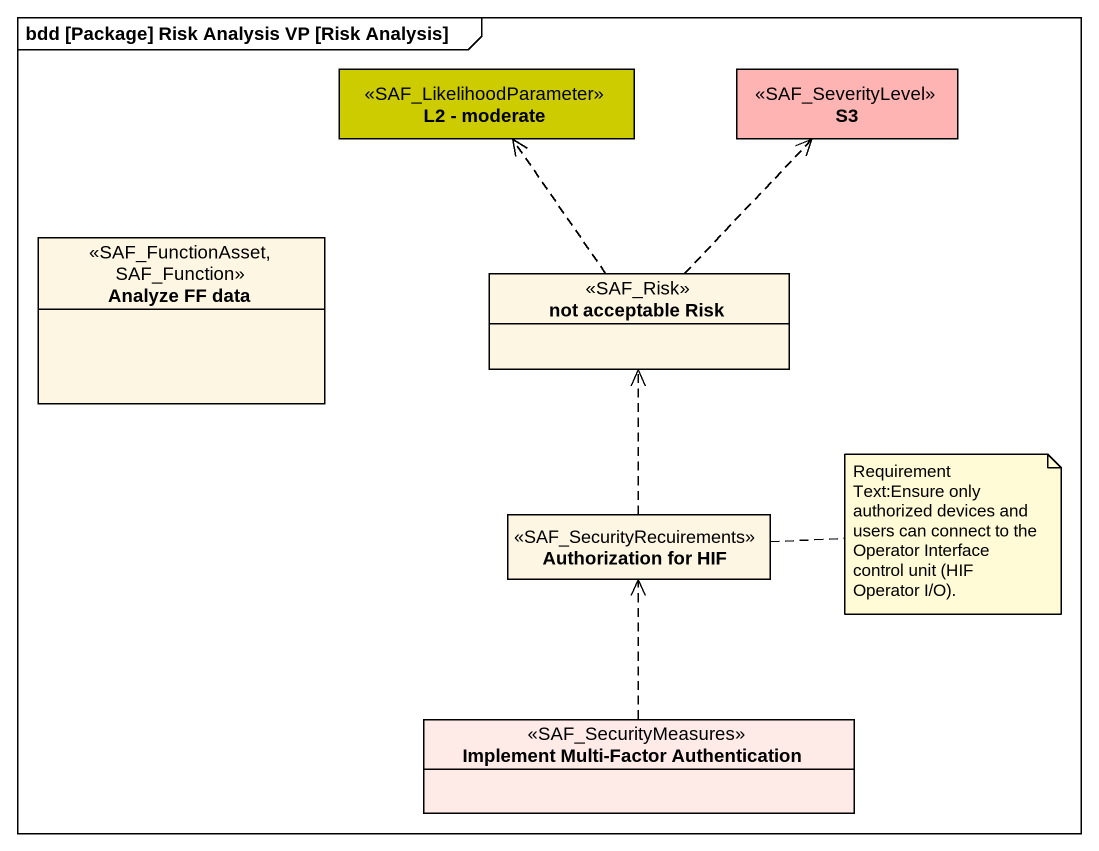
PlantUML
@startuml
mainframe bdd [Package] Risk Analysis VP [Risk Analysis]
hide circle
hide empty members
class "L2 - moderate" as L2_moderate <<SAF_LikelihoodParameter>> #CCCC00
class S3 <<SAF_SeverityLevel>> #FFB4B4
class "Analyze FF data" as Analyze_FF_data <<SAF_FunctionAsset, SAF_Function>>
class "not acceptable Risk" as not_acceptable_Risk <<SAF_Risk>>
class "Authorization for HIF" as Authorization_for_HIF <<SAF_SecurityRecuirements>>
class "Implement Multi-Factor Authentication" as Implement_Multi_Factor <<SAF_SecurityMeasures>> #FEEBE8
not_acceptable_Risk .up.> L2_moderate
not_acceptable_Risk .up.> S3
Authorization_for_HIF .up.> not_acceptable_Risk
Implement_Multi_Factor .up.> Authorization_for_HIF
note right of Authorization_for_HIF : Requirement Text:Ensure only authorized devices and users can connect to the Operator Interface control unit (HIF Operator I/O).
@enduml
